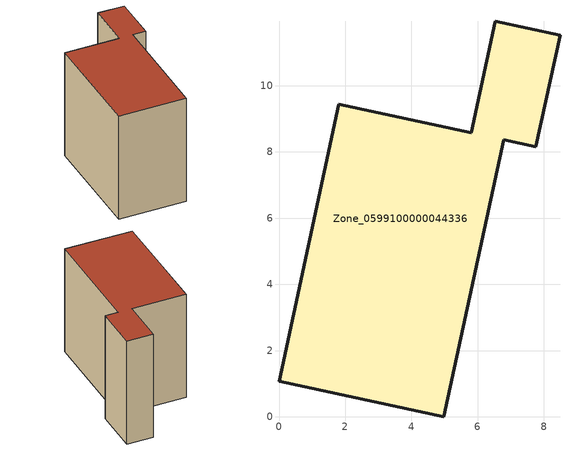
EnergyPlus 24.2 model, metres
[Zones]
Zone_0599100000044336
 floor ground (C_G): 5.81,8.58 6.53,11.95 8.48,11.53 7.76,8.16 6.79,8.37 4.98,0 0,1.07 1.8,9.44 z0
 wall outside (C_F): 7.76,8.16 8.48,11.53 6.53,11.95 5.81,8.58 1.8,9.44 0,1.07 4.98,0 6.79,8.37 7.76,8.16 z0:8.47
 roof outside (C_R): 4.98,0 6.79,8.37 7.76,8.16 8.48,11.53 6.53,11.95 5.81,8.58 1.8,9.44 0,1.07 z8.47
[BUILDING]
Pand.0599100000044336: North Axis=0; Terrain=City; Loads Convergence Tolerance Value=0.04; Temperature Convergence Tolerance Value=0.4; Solar Distribution=FullExterior; Maximum Number of Warmup Days=25; Minimum Number of Warmup Days=1
[Site:Location]
Rotterdam.The.Hague.AP_ZH_NLD Design_Conditions: Latitude=51.96; Longitude=4.45; Time Zone=1; Elevation=-4.5
[SITE:GROUNDTEMPERATURE:BUILDINGSURFACE]
18, 18, 18, 18, 18, 18, 18, 18, 18, 18, 18, 18
[MATERIAL] Thermal Absorptance=0.9; Solar Absorptance=0.7; Visible Absorptance=0.7
Name | Roughness | Thickness | Conductivity | Density | Specific Heat
G.TI.1975-1991 | MediumSmooth | 0.15 | 0.288461 | 540 | 1210
F.TI.1975-1991 | Rough | 0.3 | 0.230769 | 1920 | 840
R.TI.1975-1991 | MediumRough | 0.2 | 0.153846 | 1500 | 1000
[CONSTRUCTION]
C_G: G.TI.1975-1991
C_F: F.TI.1975-1991
C_R: R.TI.1975-1991
[ZONE]
Zone_0599100000044336: Type=1; Multiplier=1; Ceiling Height=Autocalculate; Volume=Autocalculate; Floor Area=autocalculate; Part of Total Floor Area=Yes
[ZONEINFILTRATION:DESIGNFLOWRATE]
Infil_Zone_0599100000044336: Zone or ZoneList or Space or SpaceList=Zone_0599100000044336; Schedule=AlwaysOn; Design Flow Rate Calculation Method=Flow/Area; Flow Rate per Floor Area=0.003; Constant Term Coefficient=1; Temperature Term Coefficient=0; Velocity Term Coefficient=0; Velocity Squared Term Coefficient=0
[HVACTEMPLATE:ZONE:IDEALLOADSAIRSYSTEM]
Zone_0599100000044336: Maximum Heating Supply Air Temperature=50; Minimum Cooling Supply Air Temperature=13; Maximum Heating Supply Air Humidity Ratio=0.0156; Minimum Cooling Supply Air Humidity Ratio=0.0077; Heating Limit=NoLimit; Cooling Limit=NoLimit; Dehumidification Control Type=ConstantSensibleHeatRatio; Cooling Sensible Heat Ratio=0.7; Dehumidification Setpoint=60; Humidification Control Type=None; Humidification Setpoint=30; Outdoor Air Method=None; Outdoor Air Flow Rate per Person=0.00944; Outdoor Air Flow Rate per Zone Floor Area=0; Outdoor Air Flow Rate per Zone=0; Demand Controlled Ventilation Type=None; Outdoor Air Economizer Type=NoEconomizer; Heat Recovery Type=None; Sensible Heat Recovery Effectiveness=0.7; Latent Heat Recovery Effectiveness=0.65
[ZONECONTROL:THERMOSTAT]
ThermostatControl_Zone_0599100000044336: Zone or ZoneList=Zone_0599100000044336; Control Type Schedule=DualSetpointControlType; Control 1=Thermostat_Zone_0599100000044336; Temperature Difference Between Cutout And Setpoint=0
[THERMOSTATSETPOINT:DUALSETPOINT]
Thermostat_Zone_0599100000044336: Heating Setpoint Temperature Schedule=HeatingSetpoint_Zone_0599100000044336; Cooling Setpoint Temperature Schedule=CoolingSetpoint_Zone_0599100000044336
[SCHEDULE:COMPACT]
HeatingSetpoint_Zone_0599100000044336: Through: 12/31, For: AllDays, Until: 24:00, 21
CoolingSetpoint_Zone_0599100000044336: Through: 12/31, For: AllDays, Until: 24:00, 24
DualSetpointControlType: Through: 12/31, For: AllDays, Until: 24:00, 4
AlwaysOn: Through: 12/31, For: AllDays, Until: 24:00, 1
